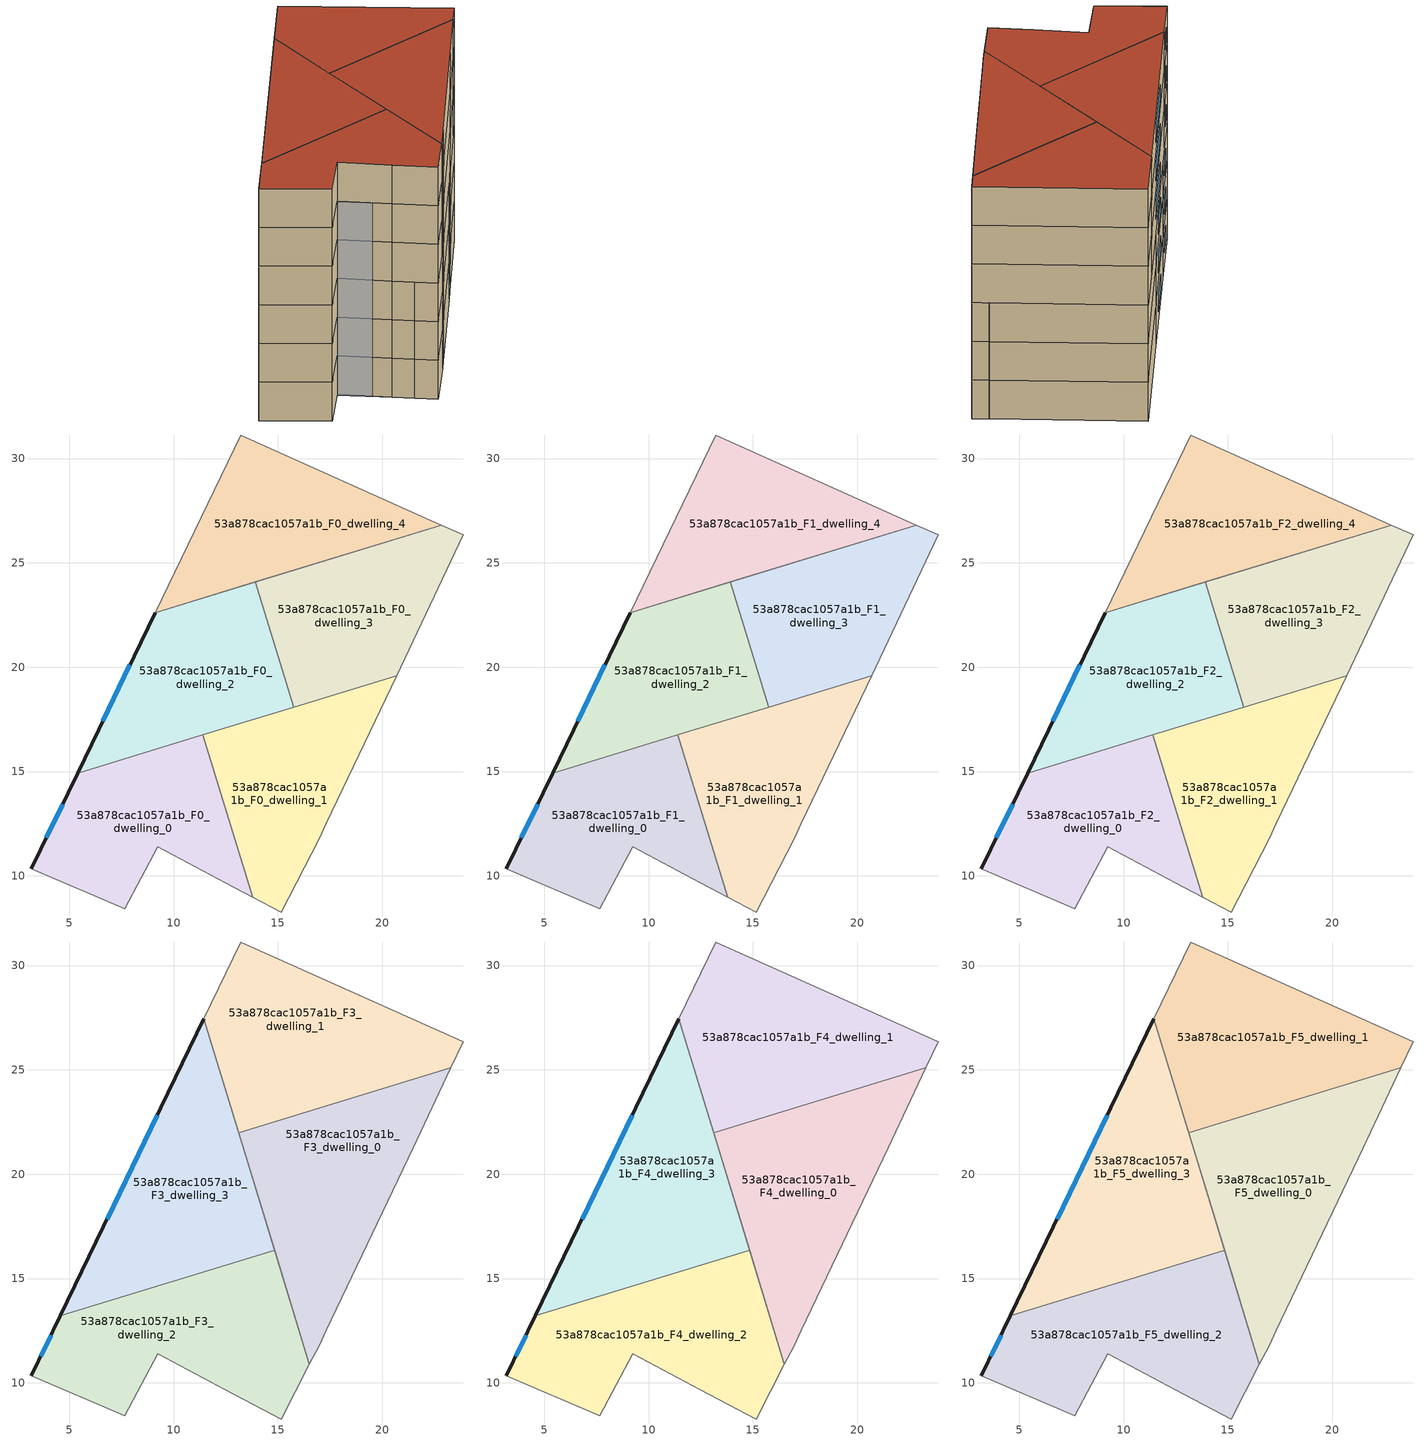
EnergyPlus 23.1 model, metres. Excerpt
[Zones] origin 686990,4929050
53a878cac1057a1b_F0_dwelling_0
 floor ground (EU_floor_Construction): 11.41,16.75 13.78,8.99 12.47,9.67 9.24,11.4 7.65,8.42 3.19,10.35 5.4,14.91 z0
 wall outside (EU_wall_Construction): 5.4,14.91 3.19,10.35 z0:3
 wall adiabatic (EU_wall_Construction): 3.19,10.35 7.65,8.42 9.24,11.4 12.47,9.67 13.78,8.99 z0:3
 wall to 53a878cac1057a1b_F0_dwelling_1 (EU_wall_Construction): 13.78,8.99 11.41,16.75 z0:3
 wall to 53a878cac1057a1b_F0_dwelling_2 (EU_wall_Construction): 11.41,16.75 5.4,14.91 z0:3
 window (EU_Window_Construction): 4.68,13.43 3.91,11.83 z0.98:2.02
53a878cac1057a1b_F0_dwelling_1
 floor ground (EU_floor_Construction): 20.69,19.59 17.32,12.52 16.97,11.77 15.16,8.27 13.78,8.99 11.41,16.75 z0
 wall adiabatic (EU_wall_Construction): 13.78,8.99 15.16,8.27 16.97,11.77 17.32,12.52 20.69,19.59 15.75,18.08 z0:3
 wall to 53a878cac1057a1b_F0_dwelling_2 (EU_wall_Construction): 15.75,18.08 11.41,16.75 z0:3
53a878cac1057a1b_F0_dwelling_2
 floor ground (EU_floor_Construction): 13.92,24.08 15.75,18.08 5.4,14.91 9.12,22.62 z0
 wall outside (EU_wall_Construction): 9.12,22.62 5.4,14.91 z0:3
 wall adiabatic (EU_wall_Construction): 13.92,24.08 9.12,22.62 z0:3
 wall to 53a878cac1057a1b_F0_dwelling_3 (EU_wall_Construction): 15.75,18.08 13.92,24.08 z0:3
 window (EU_Window_Construction): 7.91,20.11 6.61,17.42 z0.98:2.02
53a878cac1057a1b_F0_dwelling_3
 floor ground (EU_floor_Construction): 23.87,26.35 21.48,21.26 20.69,19.59 15.75,18.08 13.92,24.08 22.83,26.81 z0
 wall adiabatic (EU_wall_Construction): 15.75,18.08 20.69,19.59 21.48,21.26 23.87,26.35 22.83,26.81 13.92,24.08 z0:3
53a878cac1057a1b_F0_dwelling_4
 floor ground (EU_floor_Construction): 22.83,26.81 9.12,22.62 13.23,31.13 z0
 wall adiabatic (EU_wall_Construction): 13.23,31.13 9.12,22.62 22.83,26.81 13.23,31.13 z0:3
53a878cac1057a1b_F1_dwelling_0
 floor to 53a878cac1057a1b_F0_dwelling_0 (EU_floor_Construction): 11.41,16.75 13.78,8.99 12.47,9.67 9.24,11.4 7.65,8.42 3.19,10.35 5.4,14.91 z3
 wall outside (EU_wall_Construction): 5.4,14.91 3.19,10.35 z3:6
 wall adiabatic (EU_wall_Construction): 3.19,10.35 7.65,8.42 9.24,11.4 12.47,9.67 13.78,8.99 z3:6
 wall to 53a878cac1057a1b_F1_dwelling_1 (EU_wall_Construction): 13.78,8.99 11.41,16.75 z3:6
 wall to 53a878cac1057a1b_F1_dwelling_2 (EU_wall_Construction): 11.41,16.75 5.4,14.91 z3:6
 window (EU_Window_Construction): 4.68,13.43 3.91,11.83 z3.98:5.02
53a878cac1057a1b_F1_dwelling_1
 floor to 53a878cac1057a1b_F0_dwelling_1 (EU_floor_Construction): 20.69,19.59 17.32,12.52 16.97,11.77 15.16,8.27 13.78,8.99 11.41,16.75 z3
 wall adiabatic (EU_wall_Construction): 13.78,8.99 15.16,8.27 16.97,11.77 17.32,12.52 20.69,19.59 15.75,18.08 z3:6
 wall to 53a878cac1057a1b_F1_dwelling_2 (EU_wall_Construction): 15.75,18.08 11.41,16.75 z3:6
53a878cac1057a1b_F1_dwelling_2
 floor to 53a878cac1057a1b_F0_dwelling_2 (EU_floor_Construction): 13.92,24.08 15.75,18.08 5.4,14.91 9.12,22.62 z3
 wall outside (EU_wall_Construction): 9.12,22.62 5.4,14.91 z3:6
 wall adiabatic (EU_wall_Construction): 13.92,24.08 9.12,22.62 z3:6
 wall to 53a878cac1057a1b_F1_dwelling_3 (EU_wall_Construction): 15.75,18.08 13.92,24.08 z3:6
 window (EU_Window_Construction): 7.91,20.11 6.61,17.42 z3.98:5.02
53a878cac1057a1b_F1_dwelling_3
 floor to 53a878cac1057a1b_F0_dwelling_3 (EU_floor_Construction): 23.87,26.35 21.48,21.26 20.69,19.59 15.75,18.08 13.92,24.08 22.83,26.81 z3
 wall adiabatic (EU_wall_Construction): 15.75,18.08 20.69,19.59 21.48,21.26 23.87,26.35 22.83,26.81 13.92,24.08 z3:6
53a878cac1057a1b_F1_dwelling_4
 floor to 53a878cac1057a1b_F0_dwelling_4 (EU_floor_Construction): 22.83,26.81 9.12,22.62 13.23,31.13 z3
 wall adiabatic (EU_wall_Construction): 13.23,31.13 9.12,22.62 22.83,26.81 13.23,31.13 z3:6
53a878cac1057a1b_F2_dwelling_0
 floor to 53a878cac1057a1b_F1_dwelling_0 (EU_floor_Construction): 11.41,16.75 13.78,8.99 12.47,9.67 9.24,11.4 7.65,8.42 3.19,10.35 5.4,14.91 z6
 wall outside (EU_wall_Construction): 5.4,14.91 3.19,10.35 z6:9
 wall adiabatic (EU_wall_Construction): 3.19,10.35 7.65,8.42 9.24,11.4 12.47,9.67 13.78,8.99 z6:9
 wall to 53a878cac1057a1b_F2_dwelling_1 (EU_wall_Construction): 13.78,8.99 11.41,16.75 z6:9
 wall to 53a878cac1057a1b_F2_dwelling_2 (EU_wall_Construction): 11.41,16.75 5.4,14.91 z6:9
 window (EU_Window_Construction): 4.68,13.43 3.91,11.83 z6.98:8.02
 ceiling adiabatic (EU_roof_Construction): 11.81,15.43 11.41,16.75 5.4,14.91 4.58,13.22 z9
53a878cac1057a1b_F2_dwelling_1
 floor to 53a878cac1057a1b_F1_dwelling_1 (EU_floor_Construction): 20.69,19.59 17.32,12.52 16.97,11.77 15.16,8.27 13.78,8.99 11.41,16.75 z6
 wall adiabatic (EU_wall_Construction): 13.78,8.99 15.16,8.27 16.97,11.77 17.32,12.52 20.69,19.59 15.75,18.08 z6:9
 wall to 53a878cac1057a1b_F2_dwelling_2 (EU_wall_Construction): 15.75,18.08 11.41,16.75 z6:9
 ceiling adiabatic (EU_roof_Construction): 15.16,8.27 16.97,11.77 16.51,10.88 14.43,17.68 11.41,16.75 13.78,8.99 z9
53a878cac1057a1b_F2_dwelling_2
 floor to 53a878cac1057a1b_F1_dwelling_2 (EU_floor_Construction): 13.92,24.08 15.75,18.08 5.4,14.91 9.12,22.62 z6
 wall outside (EU_wall_Construction): 9.12,22.62 5.4,14.91 z6:9
 wall adiabatic (EU_wall_Construction): 13.92,24.08 9.12,22.62 z6:9
 wall to 53a878cac1057a1b_F2_dwelling_3 (EU_wall_Construction): 15.75,18.08 13.92,24.08 z6:9
 window (EU_Window_Construction): 7.91,20.11 6.61,17.42 z6.98:8.02
53a878cac1057a1b_F2_dwelling_3
 floor to 53a878cac1057a1b_F1_dwelling_3 (EU_floor_Construction): 23.87,26.35 21.48,21.26 20.69,19.59 15.75,18.08 13.92,24.08 22.83,26.81 z6
 wall adiabatic (EU_wall_Construction): 15.75,18.08 20.69,19.59 21.48,21.26 23.87,26.35 22.83,26.81 13.92,24.08 z6:9
 ceiling adiabatic (EU_roof_Construction): 23.29,25.11 23.87,26.35 22.83,26.81 13.92,24.08 14.43,22.4 z9
53a878cac1057a1b_F2_dwelling_4
 floor to 53a878cac1057a1b_F1_dwelling_4 (EU_floor_Construction): 22.83,26.81 9.12,22.62 13.23,31.13 z6
 wall adiabatic (EU_wall_Construction): 13.23,31.13 9.12,22.62 22.83,26.81 13.23,31.13 z6:9
53a878cac1057a1b_F3_dwelling_0
 floor to 53a878cac1057a1b_F2_dwelling_3 (EU_floor_Construction): 23.29,25.11 21.48,21.26 20.69,19.59 15.75,18.08 14.43,22.4 z9
 floor to 53a878cac1057a1b_F2_dwelling_1 (EU_floor_Construction): 20.69,19.59 17.32,12.52 16.97,11.77 16.51,10.88 14.43,17.68 z9
 floor to 53a878cac1057a1b_F2_dwelling_2 (EU_floor_Construction): 14.43,22.4 15.75,18.08 14.43,17.68 13.11,22 z9
 wall adiabatic (EU_wall_Construction): 13.11,22 16.51,10.88 16.97,11.77 17.32,12.52 21.48,21.26 23.29,25.11 z9:12
 wall to 53a878cac1057a1b_F3_dwelling_1 (EU_wall_Construction): 23.29,25.11 13.11,22 z9:12
53a878cac1057a1b_F3_dwelling_1
 floor to 53a878cac1057a1b_F2_dwelling_4 (EU_floor_Construction): 22.83,26.81 12.6,23.68 11.45,27.44 13.23,31.13 z9
 floor to 53a878cac1057a1b_F2_dwelling_2 (EU_floor_Construction): 13.92,24.08 14.43,22.4 13.11,22 12.6,23.68 z9
 floor adiabatic (EU_floor_Construction): 23.87,26.35 23.29,25.11 14.43,22.4 13.92,24.08 12.6,23.68 22.83,26.81 z9
 wall adiabatic (EU_wall_Construction): 23.29,25.11 23.87,26.35 13.23,31.13 11.45,27.44 13.11,22 z9:12
53a878cac1057a1b_F3_dwelling_2
 floor to 53a878cac1057a1b_F2_dwelling_0 (EU_floor_Construction): 11.81,15.43 13.78,8.99 12.47,9.67 9.24,11.4 7.65,8.42 3.19,10.35 4.58,13.22 z9
 floor adiabatic (EU_floor_Construction): 14.84,16.36 16.51,10.88 15.16,8.27 13.78,8.99 11.81,15.43 z9
 wall outside (EU_wall_Construction): 4.57,13.22 3.19,10.35 z9:12
 wall to 53a878cac1057a1b_F3_dwelling_3 (EU_wall_Construction): 14.84,16.36 4.57,13.22 z9:12
 wall adiabatic (EU_wall_Construction): 3.19,10.35 7.65,8.42 9.24,11.4 12.47,9.67 15.16,8.27 16.51,10.88 14.84,16.36 z9:12
 window (EU_Window_Construction): 4.12,12.28 3.64,11.28 z9.98:11.02
53a878cac1057a1b_F3_dwelling_3
 floor to 53a878cac1057a1b_F2_dwelling_2 (EU_floor_Construction): 12.6,23.68 14.43,17.68 5.4,14.91 9.12,22.62 z9
 floor to 53a878cac1057a1b_F2_dwelling_4 (EU_floor_Construction): 11.45,27.44 12.6,23.68 9.12,22.62 z9
 floor adiabatic (EU_floor_Construction): 14.43,17.68 14.84,16.36 4.57,13.22 5.4,14.91 z9
 wall outside (EU_wall_Construction): 11.45,27.44 4.57,13.22 z9:12
 wall adiabatic (EU_wall_Construction): 14.84,16.36 11.45,27.44 z9:12
 window (EU_Window_Construction): 9.21,22.81 6.81,17.84 z9.98:11.02
53a878cac1057a1b_F4_dwelling_0
 floor to 53a878cac1057a1b_F3_dwelling_0 (EU_floor_Construction): 23.29,25.11 21.48,21.26 17.32,12.52 16.97,11.77 16.51,10.88 13.11,22 z12
 wall adiabatic (EU_wall_Construction): 13.11,22 16.51,10.88 16.97,11.77 17.32,12.52 21.48,21.26 23.29,25.11 z12:15
 wall to 53a878cac1057a1b_F4_dwelling_1 (EU_wall_Construction): 23.29,25.11 13.11,22 z12:15
53a878cac1057a1b_F4_dwelling_1
 floor to 53a878cac1057a1b_F3_dwelling_1 (EU_floor_Construction): 23.87,26.35 23.29,25.11 13.11,22 11.45,27.44 13.23,31.13 z12
 wall adiabatic (EU_wall_Construction): 23.29,25.11 23.87,26.35 13.23,31.13 11.45,27.44 13.11,22 z12:15
53a878cac1057a1b_F4_dwelling_2
 floor to 53a878cac1057a1b_F3_dwelling_2 (EU_floor_Construction): 14.84,16.36 16.51,10.88 15.16,8.27 12.47,9.67 9.24,11.4 7.65,8.42 3.19,10.35 4.57,13.22 z12
 wall outside (EU_wall_Construction): 4.57,13.22 3.19,10.35 z12:15
 wall to 53a878cac1057a1b_F4_dwelling_3 (EU_wall_Construction): 14.84,16.36 4.57,13.22 z12:15
 wall adiabatic (EU_wall_Construction): 3.19,10.35 7.65,8.42 9.24,11.4 12.47,9.67 15.16,8.27 16.51,10.88 14.84,16.36 z12:15
 window (EU_Window_Construction): 4.12,12.28 3.64,11.28 z12.98:14.02
53a878cac1057a1b_F4_dwelling_3
 floor to 53a878cac1057a1b_F3_dwelling_3 (EU_floor_Construction): 11.45,27.44 14.84,16.36 4.57,13.22 z12
 wall outside (EU_wall_Construction): 11.45,27.44 4.57,13.22 z12:15
 wall adiabatic (EU_wall_Construction): 14.84,16.36 11.45,27.44 z12:15
 window (EU_Window_Construction): 9.21,22.81 6.81,17.84 z12.98:14.02
53a878cac1057a1b_F5_dwelling_0
 floor to 53a878cac1057a1b_F4_dwelling_0 (EU_floor_Construction): 23.29,25.11 21.48,21.26 17.32,12.52 16.97,11.77 16.51,10.88 13.11,22 z15
 wall adiabatic (EU_wall_Construction): 13.11,22 16.51,10.88 16.97,11.77 17.32,12.52 21.48,21.26 23.29,25.11 z15:18
 wall to 53a878cac1057a1b_F5_dwelling_1 (EU_wall_Construction): 23.29,25.11 13.11,22 z15:18
 roof outside (EU_roof_Construction): 17.32,12.52 21.48,21.26 23.29,25.11 13.11,22 16.51,10.88 16.97,11.77 z18
53a878cac1057a1b_F5_dwelling_1
 floor to 53a878cac1057a1b_F4_dwelling_1 (EU_floor_Construction): 23.87,26.35 23.29,25.11 13.11,22 11.45,27.44 13.23,31.13 z15
 wall adiabatic (EU_wall_Construction): 23.29,25.11 23.87,26.35 13.23,31.13 11.45,27.44 13.11,22 z15:18
 roof outside (EU_roof_Construction): 23.29,25.11 23.87,26.35 13.23,31.13 11.45,27.44 13.11,22 z18
53a878cac1057a1b_F5_dwelling_2
 floor to 53a878cac1057a1b_F4_dwelling_2 (EU_floor_Construction): 14.84,16.36 16.51,10.88 15.16,8.27 12.47,9.67 9.24,11.4 7.65,8.42 3.19,10.35 4.57,13.22 z15
 wall outside (EU_wall_Construction): 4.57,13.22 3.19,10.35 z15:18
 wall to 53a878cac1057a1b_F5_dwelling_3 (EU_wall_Construction): 14.84,16.36 4.57,13.22 z15:18
 wall adiabatic (EU_wall_Construction): 3.19,10.35 7.65,8.42 9.24,11.4 12.47,9.67 15.16,8.27 16.51,10.88 14.84,16.36 z15:18
 window (EU_Window_Construction): 4.12,12.28 3.64,11.28 z15.98:17.02
 roof outside (EU_roof_Construction): 15.16,8.27 16.51,10.88 14.84,16.36 4.57,13.22 3.19,10.35 7.65,8.42 9.24,11.4 12.47,9.67 z18
53a878cac1057a1b_F5_dwelling_3
 floor to 53a878cac1057a1b_F4_dwelling_3 (EU_floor_Construction): 11.45,27.44 14.84,16.36 4.57,13.22 z15
 wall outside (EU_wall_Construction): 11.45,27.44 4.57,13.22 z15:18
 wall adiabatic (EU_wall_Construction): 14.84,16.36 11.45,27.44 z15:18
 window (EU_Window_Construction): 9.21,22.81 6.81,17.84 z15.98:17.02
 roof outside (EU_roof_Construction): 14.84,16.36 11.45,27.44 4.57,13.22 z18
shading: 9.11,11.34 15.18,8.31 z0:15
[Building]
EU S2 Campaign: North Axis=0; Terrain=City; Solar Distribution=FullExterior
[Site:Location]
Bologna: Latitude=44.5; Longitude=11.25; Time Zone=1; Elevation=37
[SizingPeriod:WeatherFileDays]
AnnualSizingPeriod: Begin Month=1; Begin Day of Month=1; End Month=12; End Day of Month=31; Day of Week for Start Day=Monday; Use Weather File Daylight Saving Period=No; Use Weather File Rain and Snow Indicators=No
[MATERIAL]
EU_InternalMass_Material: Roughness=MediumRough; Thickness=0.1; Conductivity=1; Density=1800; Specific Heat=900; Thermal Absorptance=0.9; Solar Absorptance=0.7; Visible Absorptance=0.7
[MATERIAL:NOMASS] Roughness=MediumRough; Thermal Absorptance=0.9; Solar Absorptance=0.7; Visible Absorptance=0.7
Name | Thermal Resistance
EU_wall_NoMass | 0.905828
EU_roof_NoMass | 0.37593
EU_floor_NoMass | 0.67114
[WINDOWMATERIAL:SIMPLEGLAZINGSYSTEM]
EU_Window_SimpleGlazing: UFactor=4.52486; Solar Heat Gain Coefficient=0.85; Visible Transmittance=0.85
[CONSTRUCTION]
EU_wall_Construction: EU_wall_NoMass
EU_roof_Construction: EU_roof_NoMass
EU_floor_Construction: EU_floor_NoMass
EU_Window_Construction: EU_Window_SimpleGlazing
EU_InternalMass_Construction: EU_InternalMass_Material
[ZONE] Type=1; Multiplier=1; Ceiling Height=autocalculate; Floor Area=autocalculate; Part of Total Floor Area=Yes
Name | Volume
53a878cac1057a1b_F0_dwelling_0; 53a878cac1057a1b_F1_dwelling_0; 53a878cac1057a1b_F2_dwelling_0 | 149.215
53a878cac1057a1b_F3_dwelling_0; 53a878cac1057a1b_F4_dwelling_0; 53a878cac1057a1b_F5_dwelling_0 | 186.523
53a878cac1057a1b_F0_dwelling_1; 53a878cac1057a1b_F1_dwelling_1; 53a878cac1057a1b_F2_dwelling_1 | 149.226
53a878cac1057a1b_F3_dwelling_1; 53a878cac1057a1b_F4_dwelling_1; 53a878cac1057a1b_F5_dwelling_1 | 186.53
53a878cac1057a1b_F0_dwelling_2; 53a878cac1057a1b_F1_dwelling_2; 53a878cac1057a1b_F2_dwelling_2 | 149.218
53a878cac1057a1b_F3_dwelling_2; 53a878cac1057a1b_F4_dwelling_2; 53a878cac1057a1b_F5_dwelling_2 | 186.524
53a878cac1057a1b_F0_dwelling_3; 53a878cac1057a1b_F1_dwelling_3; 53a878cac1057a1b_F2_dwelling_3 | 149.221
53a878cac1057a1b_F3_dwelling_3; 53a878cac1057a1b_F4_dwelling_3; 53a878cac1057a1b_F5_dwelling_3 | 186.515
53a878cac1057a1b_F0_dwelling_4; 53a878cac1057a1b_F1_dwelling_4; 53a878cac1057a1b_F2_dwelling_4 | 149.219
[INTERNALMASS] Construction=EU_InternalMass_Construction
Name | Zone or ZoneList | Surface Area
53a878cac1057a1b_F0_dwelling_0_EU_InternalMass | 53a878cac1057a1b_F0_dwelling_0 | 49.7382
53a878cac1057a1b_F0_dwelling_1_EU_InternalMass | 53a878cac1057a1b_F0_dwelling_1 | 49.7397
53a878cac1057a1b_F0_dwelling_2_EU_InternalMass | 53a878cac1057a1b_F0_dwelling_2 | 49.7422
53a878cac1057a1b_F0_dwelling_3_EU_InternalMass | 53a878cac1057a1b_F0_dwelling_3 | 49.7397
53a878cac1057a1b_F0_dwelling_4_EU_InternalMass | 53a878cac1057a1b_F0_dwelling_4 | 49.7394
53a878cac1057a1b_F1_dwelling_0_EU_InternalMass | 53a878cac1057a1b_F1_dwelling_0 | 49.7382
53a878cac1057a1b_F1_dwelling_1_EU_InternalMass | 53a878cac1057a1b_F1_dwelling_1 | 49.7397
53a878cac1057a1b_F1_dwelling_2_EU_InternalMass | 53a878cac1057a1b_F1_dwelling_2 | 49.7422
53a878cac1057a1b_F1_dwelling_3_EU_InternalMass | 53a878cac1057a1b_F1_dwelling_3 | 49.7397
53a878cac1057a1b_F1_dwelling_4_EU_InternalMass | 53a878cac1057a1b_F1_dwelling_4 | 49.7394
53a878cac1057a1b_F2_dwelling_0_EU_InternalMass | 53a878cac1057a1b_F2_dwelling_0 | 49.7382
53a878cac1057a1b_F2_dwelling_1_EU_InternalMass | 53a878cac1057a1b_F2_dwelling_1 | 49.7397
53a878cac1057a1b_F2_dwelling_2_EU_InternalMass | 53a878cac1057a1b_F2_dwelling_2 | 49.7422
53a878cac1057a1b_F2_dwelling_3_EU_InternalMass | 53a878cac1057a1b_F2_dwelling_3 | 49.7397
53a878cac1057a1b_F2_dwelling_4_EU_InternalMass | 53a878cac1057a1b_F2_dwelling_4 | 49.7394
53a878cac1057a1b_F3_dwelling_0_EU_InternalMass | 53a878cac1057a1b_F3_dwelling_0 | 62.1742
53a878cac1057a1b_F3_dwelling_1_EU_InternalMass | 53a878cac1057a1b_F3_dwelling_1 | 62.1768
53a878cac1057a1b_F3_dwelling_2_EU_InternalMass | 53a878cac1057a1b_F3_dwelling_2 | 62.1751
53a878cac1057a1b_F3_dwelling_3_EU_InternalMass | 53a878cac1057a1b_F3_dwelling_3 | 62.1717
53a878cac1057a1b_F4_dwelling_0_EU_InternalMass | 53a878cac1057a1b_F4_dwelling_0 | 62.1742
53a878cac1057a1b_F4_dwelling_1_EU_InternalMass | 53a878cac1057a1b_F4_dwelling_1 | 62.1768
53a878cac1057a1b_F4_dwelling_2_EU_InternalMass | 53a878cac1057a1b_F4_dwelling_2 | 62.1751
53a878cac1057a1b_F4_dwelling_3_EU_InternalMass | 53a878cac1057a1b_F4_dwelling_3 | 62.1717
53a878cac1057a1b_F5_dwelling_0_EU_InternalMass | 53a878cac1057a1b_F5_dwelling_0 | 62.1742
53a878cac1057a1b_F5_dwelling_1_EU_InternalMass | 53a878cac1057a1b_F5_dwelling_1 | 62.1768
53a878cac1057a1b_F5_dwelling_2_EU_InternalMass | 53a878cac1057a1b_F5_dwelling_2 | 62.1751
53a878cac1057a1b_F5_dwelling_3_EU_InternalMass | 53a878cac1057a1b_F5_dwelling_3 | 62.1717
[OTHEREQUIPMENT] Fuel Type=Electricity; Design Level Calculation Method=Watts/Area; Power per Zone Floor Area=1; Fraction Latent=0; Fraction Radiant=0; Fraction Lost=0; Carbon Dioxide Generation Rate=0; EndUse Subcategory=EU_Step8_InternalGains
Name | Zone or ZoneList or Space or SpaceList | Schedule
EU_Step8_InternalGain_53a878cac1057a1b_F0_dwelling_0_f000 | 53a878cac1057a1b_F0_dwelling_0 | EU_Step8_GainSchedule_53a878cac1057a1b_F0_dwelling_0_f000
EU_Step8_InternalGain_53a878cac1057a1b_F0_dwelling_1_f000 | 53a878cac1057a1b_F0_dwelling_1 | EU_Step8_GainSchedule_53a878cac1057a1b_F0_dwelling_1_f000
EU_Step8_InternalGain_53a878cac1057a1b_F0_dwelling_2_f000 | 53a878cac1057a1b_F0_dwelling_2 | EU_Step8_GainSchedule_53a878cac1057a1b_F0_dwelling_2_f000
EU_Step8_InternalGain_53a878cac1057a1b_F0_dwelling_3_f000 | 53a878cac1057a1b_F0_dwelling_3 | EU_Step8_GainSchedule_53a878cac1057a1b_F0_dwelling_3_f000
EU_Step8_InternalGain_53a878cac1057a1b_F0_dwelling_4_f000 | 53a878cac1057a1b_F0_dwelling_4 | EU_Step8_GainSchedule_53a878cac1057a1b_F0_dwelling_4_f000
EU_Step8_InternalGain_53a878cac1057a1b_F1_dwelling_0_f000 | 53a878cac1057a1b_F1_dwelling_0 | EU_Step8_GainSchedule_53a878cac1057a1b_F1_dwelling_0_f000
EU_Step8_InternalGain_53a878cac1057a1b_F1_dwelling_1_f000 | 53a878cac1057a1b_F1_dwelling_1 | EU_Step8_GainSchedule_53a878cac1057a1b_F1_dwelling_1_f000
EU_Step8_InternalGain_53a878cac1057a1b_F1_dwelling_2_f000 | 53a878cac1057a1b_F1_dwelling_2 | EU_Step8_GainSchedule_53a878cac1057a1b_F1_dwelling_2_f000
EU_Step8_InternalGain_53a878cac1057a1b_F1_dwelling_3_f000 | 53a878cac1057a1b_F1_dwelling_3 | EU_Step8_GainSchedule_53a878cac1057a1b_F1_dwelling_3_f000
EU_Step8_InternalGain_53a878cac1057a1b_F1_dwelling_4_f000 | 53a878cac1057a1b_F1_dwelling_4 | EU_Step8_GainSchedule_53a878cac1057a1b_F1_dwelling_4_f000
EU_Step8_InternalGain_53a878cac1057a1b_F2_dwelling_0_f000 | 53a878cac1057a1b_F2_dwelling_0 | EU_Step8_GainSchedule_53a878cac1057a1b_F2_dwelling_0_f000
EU_Step8_InternalGain_53a878cac1057a1b_F2_dwelling_1_f000 | 53a878cac1057a1b_F2_dwelling_1 | EU_Step8_GainSchedule_53a878cac1057a1b_F2_dwelling_1_f000
EU_Step8_InternalGain_53a878cac1057a1b_F2_dwelling_2_f000 | 53a878cac1057a1b_F2_dwelling_2 | EU_Step8_GainSchedule_53a878cac1057a1b_F2_dwelling_2_f000
EU_Step8_InternalGain_53a878cac1057a1b_F2_dwelling_3_f000 | 53a878cac1057a1b_F2_dwelling_3 | EU_Step8_GainSchedule_53a878cac1057a1b_F2_dwelling_3_f000
EU_Step8_InternalGain_53a878cac1057a1b_F2_dwelling_4_f000 | 53a878cac1057a1b_F2_dwelling_4 | EU_Step8_GainSchedule_53a878cac1057a1b_F2_dwelling_4_f000
EU_Step8_InternalGain_53a878cac1057a1b_F3_dwelling_0_f000 | 53a878cac1057a1b_F3_dwelling_0 | EU_Step8_GainSchedule_53a878cac1057a1b_F3_dwelling_0_f000
EU_Step8_InternalGain_53a878cac1057a1b_F3_dwelling_1_f000 | 53a878cac1057a1b_F3_dwelling_1 | EU_Step8_GainSchedule_53a878cac1057a1b_F3_dwelling_1_f000
EU_Step8_InternalGain_53a878cac1057a1b_F3_dwelling_2_f000 | 53a878cac1057a1b_F3_dwelling_2 | EU_Step8_GainSchedule_53a878cac1057a1b_F3_dwelling_2_f000
EU_Step8_InternalGain_53a878cac1057a1b_F3_dwelling_3_f000 | 53a878cac1057a1b_F3_dwelling_3 | EU_Step8_GainSchedule_53a878cac1057a1b_F3_dwelling_3_f000
EU_Step8_InternalGain_53a878cac1057a1b_F4_dwelling_0_f000 | 53a878cac1057a1b_F4_dwelling_0 | EU_Step8_GainSchedule_53a878cac1057a1b_F4_dwelling_0_f000
EU_Step8_InternalGain_53a878cac1057a1b_F4_dwelling_1_f000 | 53a878cac1057a1b_F4_dwelling_1 | EU_Step8_GainSchedule_53a878cac1057a1b_F4_dwelling_1_f000
EU_Step8_InternalGain_53a878cac1057a1b_F4_dwelling_2_f000 | 53a878cac1057a1b_F4_dwelling_2 | EU_Step8_GainSchedule_53a878cac1057a1b_F4_dwelling_2_f000
EU_Step8_InternalGain_53a878cac1057a1b_F4_dwelling_3_f000 | 53a878cac1057a1b_F4_dwelling_3 | EU_Step8_GainSchedule_53a878cac1057a1b_F4_dwelling_3_f000
EU_Step8_InternalGain_53a878cac1057a1b_F5_dwelling_0_f000 | 53a878cac1057a1b_F5_dwelling_0 | EU_Step8_GainSchedule_53a878cac1057a1b_F5_dwelling_0_f000
EU_Step8_InternalGain_53a878cac1057a1b_F5_dwelling_1_f000 | 53a878cac1057a1b_F5_dwelling_1 | EU_Step8_GainSchedule_53a878cac1057a1b_F5_dwelling_1_f000
EU_Step8_InternalGain_53a878cac1057a1b_F5_dwelling_2_f000 | 53a878cac1057a1b_F5_dwelling_2 | EU_Step8_GainSchedule_53a878cac1057a1b_F5_dwelling_2_f000
EU_Step8_InternalGain_53a878cac1057a1b_F5_dwelling_3_f000 | 53a878cac1057a1b_F5_dwelling_3 | EU_Step8_GainSchedule_53a878cac1057a1b_F5_dwelling_3_f000
[ZONEVENTILATION:DESIGNFLOWRATE] Schedule=EU_AlwaysOn; Design Flow Rate Calculation Method=AirChanges/Hour; Air Changes per Hour=0.73129; Ventilation Type=Natural; Fan Pressure Rise=0; Fan Total Efficiency=1; Constant Term Coefficient=1; Temperature Term Coefficient=0; Velocity Term Coefficient=0; Velocity Squared Term Coefficient=0; Minimum Indoor Temperature=-100; Maximum Indoor Temperature=100; Delta Temperature=-100; Minimum Outdoor Temperature=-100; Maximum Outdoor Temperature=100; Maximum Wind Speed=40
Name | Zone or ZoneList or Space or SpaceList
EU_ConstantAir_53a878cac1057a1b_F0_dwelling_0 | 53a878cac1057a1b_F0_dwelling_0
EU_ConstantAir_53a878cac1057a1b_F0_dwelling_1 | 53a878cac1057a1b_F0_dwelling_1
EU_ConstantAir_53a878cac1057a1b_F0_dwelling_2 | 53a878cac1057a1b_F0_dwelling_2
EU_ConstantAir_53a878cac1057a1b_F0_dwelling_3 | 53a878cac1057a1b_F0_dwelling_3
EU_ConstantAir_53a878cac1057a1b_F0_dwelling_4 | 53a878cac1057a1b_F0_dwelling_4
EU_ConstantAir_53a878cac1057a1b_F1_dwelling_0 | 53a878cac1057a1b_F1_dwelling_0
EU_ConstantAir_53a878cac1057a1b_F1_dwelling_1 | 53a878cac1057a1b_F1_dwelling_1
EU_ConstantAir_53a878cac1057a1b_F1_dwelling_2 | 53a878cac1057a1b_F1_dwelling_2
EU_ConstantAir_53a878cac1057a1b_F1_dwelling_3 | 53a878cac1057a1b_F1_dwelling_3
EU_ConstantAir_53a878cac1057a1b_F1_dwelling_4 | 53a878cac1057a1b_F1_dwelling_4
EU_ConstantAir_53a878cac1057a1b_F2_dwelling_0 | 53a878cac1057a1b_F2_dwelling_0
EU_ConstantAir_53a878cac1057a1b_F2_dwelling_1 | 53a878cac1057a1b_F2_dwelling_1
EU_ConstantAir_53a878cac1057a1b_F2_dwelling_2 | 53a878cac1057a1b_F2_dwelling_2
EU_ConstantAir_53a878cac1057a1b_F2_dwelling_3 | 53a878cac1057a1b_F2_dwelling_3
EU_ConstantAir_53a878cac1057a1b_F2_dwelling_4 | 53a878cac1057a1b_F2_dwelling_4
EU_ConstantAir_53a878cac1057a1b_F3_dwelling_0 | 53a878cac1057a1b_F3_dwelling_0
EU_ConstantAir_53a878cac1057a1b_F3_dwelling_1 | 53a878cac1057a1b_F3_dwelling_1
EU_ConstantAir_53a878cac1057a1b_F3_dwelling_2 | 53a878cac1057a1b_F3_dwelling_2
EU_ConstantAir_53a878cac1057a1b_F3_dwelling_3 | 53a878cac1057a1b_F3_dwelling_3
EU_ConstantAir_53a878cac1057a1b_F4_dwelling_0 | 53a878cac1057a1b_F4_dwelling_0
EU_ConstantAir_53a878cac1057a1b_F4_dwelling_1 | 53a878cac1057a1b_F4_dwelling_1
EU_ConstantAir_53a878cac1057a1b_F4_dwelling_2 | 53a878cac1057a1b_F4_dwelling_2
EU_ConstantAir_53a878cac1057a1b_F4_dwelling_3 | 53a878cac1057a1b_F4_dwelling_3
EU_ConstantAir_53a878cac1057a1b_F5_dwelling_0 | 53a878cac1057a1b_F5_dwelling_0
EU_ConstantAir_53a878cac1057a1b_F5_dwelling_1 | 53a878cac1057a1b_F5_dwelling_1
EU_ConstantAir_53a878cac1057a1b_F5_dwelling_2 | 53a878cac1057a1b_F5_dwelling_2
EU_ConstantAir_53a878cac1057a1b_F5_dwelling_3 | 53a878cac1057a1b_F5_dwelling_3
[HVACTEMPLATE:THERMOSTAT] Constant Heating Setpoint=20; Constant Cooling Setpoint=50
EU_HeatOnly_53a878cac1057a1b_F0_dwelling_0; EU_HeatOnly_53a878cac1057a1b_F0_dwelling_1; EU_HeatOnly_53a878cac1057a1b_F0_dwelling_2; EU_HeatOnly_53a878cac1057a1b_F0_dwelling_3; EU_HeatOnly_53a878cac1057a1b_F0_dwelling_4; EU_HeatOnly_53a878cac1057a1b_F1_dwelling_0; EU_HeatOnly_53a878cac1057a1b_F1_dwelling_1; EU_HeatOnly_53a878cac1057a1b_F1_dwelling_2; EU_HeatOnly_53a878cac1057a1b_F1_dwelling_3; EU_HeatOnly_53a878cac1057a1b_F1_dwelling_4; EU_HeatOnly_53a878cac1057a1b_F2_dwelling_0; EU_HeatOnly_53a878cac1057a1b_F2_dwelling_1; EU_HeatOnly_53a878cac1057a1b_F2_dwelling_2; EU_HeatOnly_53a878cac1057a1b_F2_dwelling_3; EU_HeatOnly_53a878cac1057a1b_F2_dwelling_4; EU_HeatOnly_53a878cac1057a1b_F3_dwelling_0; EU_HeatOnly_53a878cac1057a1b_F3_dwelling_1; EU_HeatOnly_53a878cac1057a1b_F3_dwelling_2; EU_HeatOnly_53a878cac1057a1b_F3_dwelling_3; EU_HeatOnly_53a878cac1057a1b_F4_dwelling_0; EU_HeatOnly_53a878cac1057a1b_F4_dwelling_1; EU_HeatOnly_53a878cac1057a1b_F4_dwelling_2; EU_HeatOnly_53a878cac1057a1b_F4_dwelling_3; EU_HeatOnly_53a878cac1057a1b_F5_dwelling_0; EU_HeatOnly_53a878cac1057a1b_F5_dwelling_1; EU_HeatOnly_53a878cac1057a1b_F5_dwelling_2; EU_HeatOnly_53a878cac1057a1b_F5_dwelling_3
[HVACTEMPLATE:ZONE:IDEALLOADSAIRSYSTEM] System Availability Schedule=EU_AlwaysOn; Maximum Heating Supply Air Temperature=50; Minimum Cooling Supply Air Temperature=13; Maximum Heating Supply Air Humidity Ratio=0.0156; Minimum Cooling Supply Air Humidity Ratio=0.0077; Heating Limit=NoLimit; Cooling Limit=NoLimit; Heating Availability Schedule=EU_AlwaysOn; Cooling Availability Schedule=EU_CoolingOff; Dehumidification Control Type=ConstantSensibleHeatRatio; Cooling Sensible Heat Ratio=0.7; Dehumidification Setpoint=60; Humidification Control Type=None; Humidification Setpoint=30; Outdoor Air Method=None; Outdoor Air Flow Rate per Person=0.00944; Outdoor Air Flow Rate per Zone Floor Area=0; Outdoor Air Flow Rate per Zone=0; Demand Controlled Ventilation Type=None; Outdoor Air Economizer Type=NoEconomizer; Heat Recovery Type=None; Sensible Heat Recovery Effectiveness=0.7; Latent Heat Recovery Effectiveness=0.65
Name | Template Thermostat
53a878cac1057a1b_F0_dwelling_0 | EU_HeatOnly_53a878cac1057a1b_F0_dwelling_0
53a878cac1057a1b_F0_dwelling_1 | EU_HeatOnly_53a878cac1057a1b_F0_dwelling_1
53a878cac1057a1b_F0_dwelling_2 | EU_HeatOnly_53a878cac1057a1b_F0_dwelling_2
53a878cac1057a1b_F0_dwelling_3 | EU_HeatOnly_53a878cac1057a1b_F0_dwelling_3
53a878cac1057a1b_F0_dwelling_4 | EU_HeatOnly_53a878cac1057a1b_F0_dwelling_4
53a878cac1057a1b_F1_dwelling_0 | EU_HeatOnly_53a878cac1057a1b_F1_dwelling_0
53a878cac1057a1b_F1_dwelling_1 | EU_HeatOnly_53a878cac1057a1b_F1_dwelling_1
53a878cac1057a1b_F1_dwelling_2 | EU_HeatOnly_53a878cac1057a1b_F1_dwelling_2
53a878cac1057a1b_F1_dwelling_3 | EU_HeatOnly_53a878cac1057a1b_F1_dwelling_3
53a878cac1057a1b_F1_dwelling_4 | EU_HeatOnly_53a878cac1057a1b_F1_dwelling_4
53a878cac1057a1b_F2_dwelling_0 | EU_HeatOnly_53a878cac1057a1b_F2_dwelling_0
53a878cac1057a1b_F2_dwelling_1 | EU_HeatOnly_53a878cac1057a1b_F2_dwelling_1
53a878cac1057a1b_F2_dwelling_2 | EU_HeatOnly_53a878cac1057a1b_F2_dwelling_2
53a878cac1057a1b_F2_dwelling_3 | EU_HeatOnly_53a878cac1057a1b_F2_dwelling_3
53a878cac1057a1b_F2_dwelling_4 | EU_HeatOnly_53a878cac1057a1b_F2_dwelling_4
53a878cac1057a1b_F3_dwelling_0 | EU_HeatOnly_53a878cac1057a1b_F3_dwelling_0
53a878cac1057a1b_F3_dwelling_1 | EU_HeatOnly_53a878cac1057a1b_F3_dwelling_1
53a878cac1057a1b_F3_dwelling_2 | EU_HeatOnly_53a878cac1057a1b_F3_dwelling_2
53a878cac1057a1b_F3_dwelling_3 | EU_HeatOnly_53a878cac1057a1b_F3_dwelling_3
53a878cac1057a1b_F4_dwelling_0 | EU_HeatOnly_53a878cac1057a1b_F4_dwelling_0
53a878cac1057a1b_F4_dwelling_1 | EU_HeatOnly_53a878cac1057a1b_F4_dwelling_1
53a878cac1057a1b_F4_dwelling_2 | EU_HeatOnly_53a878cac1057a1b_F4_dwelling_2
53a878cac1057a1b_F4_dwelling_3 | EU_HeatOnly_53a878cac1057a1b_F4_dwelling_3
53a878cac1057a1b_F5_dwelling_0 | EU_HeatOnly_53a878cac1057a1b_F5_dwelling_0
53a878cac1057a1b_F5_dwelling_1 | EU_HeatOnly_53a878cac1057a1b_F5_dwelling_1
53a878cac1057a1b_F5_dwelling_2 | EU_HeatOnly_53a878cac1057a1b_F5_dwelling_2
53a878cac1057a1b_F5_dwelling_3 | EU_HeatOnly_53a878cac1057a1b_F5_dwelling_3
[SIZING:ZONE] Zone Cooling Design Supply Air Temperature Input Method=SupplyAirTemperature; Zone Cooling Design Supply Air Temperature=13; Zone Heating Design Supply Air Temperature Input Method=SupplyAirTemperature; Zone Heating Design Supply Air Temperature=50; Zone Cooling Design Supply Air Humidity Ratio=0.008; Zone Heating Design Supply Air Humidity Ratio=0.008; Cooling Design Air Flow Method=DesignDay; Cooling Design Air Flow Rate=0; Cooling Minimum Air Flow per Zone Floor Area=0.000762; Cooling Minimum Air Flow=0; Cooling Minimum Air Flow Fraction=0.2; Heating Design Air Flow Method=DesignDay; Heating Design Air Flow Rate=0; Heating Maximum Air Flow per Zone Floor Area=0.002032; Heating Maximum Air Flow=0.141576; Heating Maximum Air Flow Fraction=0.3; Account for Dedicated Outdoor Air System=No; Dedicated Outdoor Air System Control Strategy=NeutralSupplyAir; Dedicated Outdoor Air Low Setpoint Temperature for Design=autosize; Dedicated Outdoor Air High Setpoint Temperature for Design=autosize; Zone Load Sizing Method=Sensible Load Only No Latent Load; Zone Latent Cooling Design Supply Air Humidity Ratio Input Method=HumidityRatioDifference; Zone Cooling Design Supply Air Humidity Ratio Difference=0.005; Zone Latent Heating Design Supply Air Humidity Ratio Input Method=HumidityRatioDifference; Zone Humidification Design Supply Air Humidity Ratio Difference=0.005
53a878cac1057a1b_F0_dwelling_0; 53a878cac1057a1b_F0_dwelling_1; 53a878cac1057a1b_F0_dwelling_2; 53a878cac1057a1b_F0_dwelling_3; 53a878cac1057a1b_F0_dwelling_4; 53a878cac1057a1b_F1_dwelling_0; 53a878cac1057a1b_F1_dwelling_1; 53a878cac1057a1b_F1_dwelling_2; 53a878cac1057a1b_F1_dwelling_3; 53a878cac1057a1b_F1_dwelling_4; 53a878cac1057a1b_F2_dwelling_0; 53a878cac1057a1b_F2_dwelling_1; 53a878cac1057a1b_F2_dwelling_2; 53a878cac1057a1b_F2_dwelling_3; 53a878cac1057a1b_F2_dwelling_4; 53a878cac1057a1b_F3_dwelling_0; 53a878cac1057a1b_F3_dwelling_1; 53a878cac1057a1b_F3_dwelling_2; 53a878cac1057a1b_F3_dwelling_3; 53a878cac1057a1b_F4_dwelling_0; 53a878cac1057a1b_F4_dwelling_1; 53a878cac1057a1b_F4_dwelling_2; 53a878cac1057a1b_F4_dwelling_3; 53a878cac1057a1b_F5_dwelling_0; 53a878cac1057a1b_F5_dwelling_1; 53a878cac1057a1b_F5_dwelling_2; 53a878cac1057a1b_F5_dwelling_3
[SCHEDULE:CONSTANT]
Name | Hourly Value
EU_AlwaysOn | 1
EU_CoolingOff | 0
[SCHEDULE:FILE] Column Number=1; Rows to Skip at Top=0; Number of Hours of Data=8760; Column Separator=Comma; Interpolate to Timestep=No; Minutes per Item=60; Adjust Schedule for Daylight Savings=Yes
Name | File
EU_Step8_GainSchedule_53a878cac1057a1b_F0_dwelling_0_f000 | ../../schedules/53a878cac1057a1b/53a878cac1057a1b_F0_dwelling_0_f000_gain.csv
EU_Step8_GainSchedule_53a878cac1057a1b_F0_dwelling_1_f000 | ../../schedules/53a878cac1057a1b/53a878cac1057a1b_F0_dwelling_1_f000_gain.csv
EU_Step8_GainSchedule_53a878cac1057a1b_F0_dwelling_2_f000 | ../../schedules/53a878cac1057a1b/53a878cac1057a1b_F0_dwelling_2_f000_gain.csv
EU_Step8_GainSchedule_53a878cac1057a1b_F0_dwelling_3_f000 | ../../schedules/53a878cac1057a1b/53a878cac1057a1b_F0_dwelling_3_f000_gain.csv
EU_Step8_GainSchedule_53a878cac1057a1b_F0_dwelling_4_f000 | ../../schedules/53a878cac1057a1b/53a878cac1057a1b_F0_dwelling_4_f000_gain.csv
EU_Step8_GainSchedule_53a878cac1057a1b_F1_dwelling_0_f000 | ../../schedules/53a878cac1057a1b/53a878cac1057a1b_F1_dwelling_0_f000_gain.csv
EU_Step8_GainSchedule_53a878cac1057a1b_F1_dwelling_1_f000 | ../../schedules/53a878cac1057a1b/53a878cac1057a1b_F1_dwelling_1_f000_gain.csv
EU_Step8_GainSchedule_53a878cac1057a1b_F1_dwelling_2_f000 | ../../schedules/53a878cac1057a1b/53a878cac1057a1b_F1_dwelling_2_f000_gain.csv
EU_Step8_GainSchedule_53a878cac1057a1b_F1_dwelling_3_f000 | ../../schedules/53a878cac1057a1b/53a878cac1057a1b_F1_dwelling_3_f000_gain.csv
EU_Step8_GainSchedule_53a878cac1057a1b_F1_dwelling_4_f000 | ../../schedules/53a878cac1057a1b/53a878cac1057a1b_F1_dwelling_4_f000_gain.csv
EU_Step8_GainSchedule_53a878cac1057a1b_F2_dwelling_0_f000 | ../../schedules/53a878cac1057a1b/53a878cac1057a1b_F2_dwelling_0_f000_gain.csv
EU_Step8_GainSchedule_53a878cac1057a1b_F2_dwelling_1_f000 | ../../schedules/53a878cac1057a1b/53a878cac1057a1b_F2_dwelling_1_f000_gain.csv
EU_Step8_GainSchedule_53a878cac1057a1b_F2_dwelling_2_f000 | ../../schedules/53a878cac1057a1b/53a878cac1057a1b_F2_dwelling_2_f000_gain.csv
EU_Step8_GainSchedule_53a878cac1057a1b_F2_dwelling_3_f000 | ../../schedules/53a878cac1057a1b/53a878cac1057a1b_F2_dwelling_3_f000_gain.csv
EU_Step8_GainSchedule_53a878cac1057a1b_F2_dwelling_4_f000 | ../../schedules/53a878cac1057a1b/53a878cac1057a1b_F2_dwelling_4_f000_gain.csv
EU_Step8_GainSchedule_53a878cac1057a1b_F3_dwelling_0_f000 | ../../schedules/53a878cac1057a1b/53a878cac1057a1b_F3_dwelling_0_f000_gain.csv
EU_Step8_GainSchedule_53a878cac1057a1b_F3_dwelling_1_f000 | ../../schedules/53a878cac1057a1b/53a878cac1057a1b_F3_dwelling_1_f000_gain.csv
EU_Step8_GainSchedule_53a878cac1057a1b_F3_dwelling_2_f000 | ../../schedules/53a878cac1057a1b/53a878cac1057a1b_F3_dwelling_2_f000_gain.csv
EU_Step8_GainSchedule_53a878cac1057a1b_F3_dwelling_3_f000 | ../../schedules/53a878cac1057a1b/53a878cac1057a1b_F3_dwelling_3_f000_gain.csv
EU_Step8_GainSchedule_53a878cac1057a1b_F4_dwelling_0_f000 | ../../schedules/53a878cac1057a1b/53a878cac1057a1b_F4_dwelling_0_f000_gain.csv
EU_Step8_GainSchedule_53a878cac1057a1b_F4_dwelling_1_f000 | ../../schedules/53a878cac1057a1b/53a878cac1057a1b_F4_dwelling_1_f000_gain.csv
EU_Step8_GainSchedule_53a878cac1057a1b_F4_dwelling_2_f000 | ../../schedules/53a878cac1057a1b/53a878cac1057a1b_F4_dwelling_2_f000_gain.csv
EU_Step8_GainSchedule_53a878cac1057a1b_F4_dwelling_3_f000 | ../../schedules/53a878cac1057a1b/53a878cac1057a1b_F4_dwelling_3_f000_gain.csv
EU_Step8_GainSchedule_53a878cac1057a1b_F5_dwelling_0_f000 | ../../schedules/53a878cac1057a1b/53a878cac1057a1b_F5_dwelling_0_f000_gain.csv
EU_Step8_GainSchedule_53a878cac1057a1b_F5_dwelling_1_f000 | ../../schedules/53a878cac1057a1b/53a878cac1057a1b_F5_dwelling_1_f000_gain.csv
EU_Step8_GainSchedule_53a878cac1057a1b_F5_dwelling_2_f000 | ../../schedules/53a878cac1057a1b/53a878cac1057a1b_F5_dwelling_2_f000_gain.csv
EU_Step8_GainSchedule_53a878cac1057a1b_F5_dwelling_3_f000 | ../../schedules/53a878cac1057a1b/53a878cac1057a1b_F5_dwelling_3_f000_gain.csv
